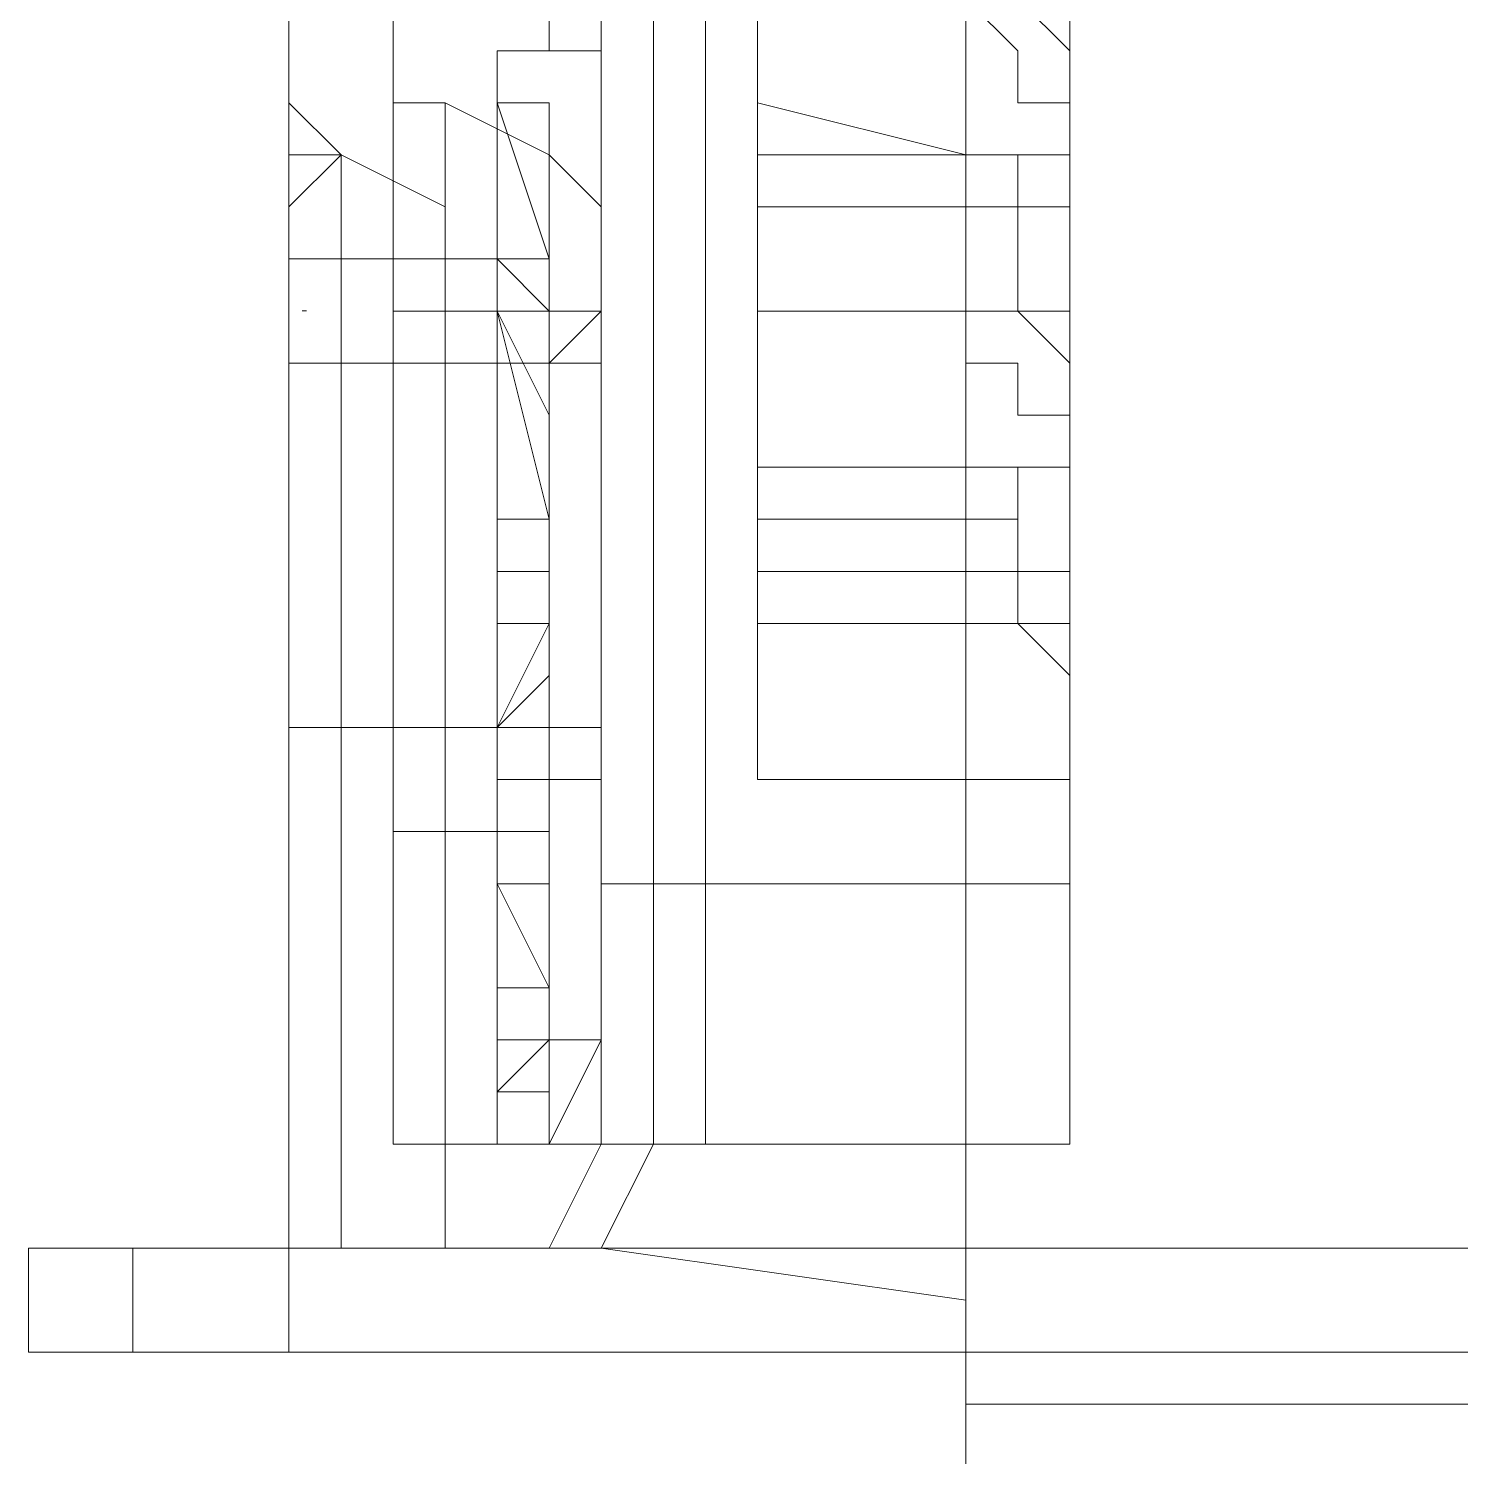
# Model space of a CAD drawing. Header units: millimetres. Extents: x 42 to 552, y 43 to 535.
# Drawn here: x 480.3692 to 480.4044, y 496.77589 to 496.81099 of the extents above; entities that cross this region are included whole.
import ezdxf

# ---------------------------------------------------------------- set-up
doc = ezdxf.new("R2010")
doc.units = ezdxf.units.MM
doc.header["$LTSCALE"] = 0.75
doc.header["$MEASUREMENT"] = 0
doc.layers.add('PDF_0', color=7, linetype='Continuous')

msp = doc.modelspace()

# ---------------------------------------------------------------- linework, layer by layer
at = {"layer": 'PDF_0', "lineweight": 18}
for points in [[(480.3922387645771, 497.2916101422346), (480.3922387645771, 496.7771739602923), (480.3922387645771, 496.7758942682973), (480.3922387645771, 496.26273777835), (480.3922387645771, 496.2614580863552)], [(480.3820012286178, 497.2672959943317), (480.3832809206128, 497.2647366103421), (480.3832809206128, 497.2583381503676), (480.3832809206128, 496.7899708802412), (480.3832809206128, 496.7835724202668), (480.3820012286178, 496.7810130362769), (480.3756027686436, 496.7810130362769), (480.3768824606382, 496.7810130362769)], [(480.3832809206128, 497.2583381503676), (480.3845606126074, 497.2583381503676), (480.3845606126074, 496.7899708802412), (480.3832809206128, 496.7899708802412)], [(480.3756027686436, 496.7938099562258), (480.3756027686436, 496.8027678001898), (480.3756027686436, 496.8053271841796), (480.3756027686436, 496.8078865681695), (480.3756027686436, 496.8091662601643), (480.3756027686436, 496.8078865681695), (480.3756027686436, 496.8053271841796), (480.3756027686436, 496.8078865681695), (480.3756027686436, 496.8091662601643), (480.3756027686436, 496.833480408067)], [(480.5534799559318, 496.7835724202668), (480.4127138364952, 496.7835724202668), (480.4127138364952, 496.7784536522871), (480.3756027686436, 496.7784536522871), (480.3756027686436, 496.7810130362769), (480.4101544525051, 496.7810130362769), (480.4101544525051, 496.7848521122615), (480.405035684526, 496.7848521122615), (480.405035684526, 496.7861318042563), (480.4152732204848, 496.7861318042563), (480.4152732204848, 496.8168444121337), (480.422951372454, 496.8168444121337), (480.422951372454, 496.8219631801131), (480.4152732204848, 496.8219631801131), (480.4152732204848, 496.8270819480928), (480.5509205719422, 496.8283616400876)], [(480.3922387645771, 496.8168444121337), (480.3922387645771, 496.7810130362769)], [(480.3871199965974, 496.8117256441541), (480.3922387645771, 496.8117256441541), (480.3871199965974, 496.8130053361489), (480.3871199965974, 496.8078865681695), (480.3922387645771, 496.8078865681695)], [(480.3756027686436, 496.8091662601643), (480.3756027686436, 496.8091662601643)], [(480.3922387645771, 496.8002084162002), (480.3871199965974, 496.8002084162002), (480.3871199965974, 496.8040474921848), (480.3922387645771, 496.8040474921848), (480.3871199965974, 496.8040474921848)], [(480.3756027686436, 496.7784536522871), (480.371763692659, 496.7784536522871), (480.371763692659, 496.7810130362769), (480.3756027686436, 496.7810130362769), (480.3756027686436, 496.7938099562258), (480.3756027686436, 496.8027678001898)], [(480.3871199965974, 496.7963693402156), (480.3922387645771, 496.7963693402156), (480.3871199965974, 496.7963693402156), (480.3871199965974, 496.7925302642308), (480.3922387645771, 496.7925302642308)], [(480.3922387645771, 496.7797333442821), (480.3832809206128, 496.7810130362769), (480.3845606126074, 496.7835724202668), (480.3845606126074, 496.7899708802412), (480.3922387645771, 496.7899708802412)], [(480.371763692659, 496.7784536522871), (480.3692043086689, 496.7784536522871), (480.3692043086689, 496.7810130362769), (480.371763692659, 496.7810130362769)], [(480.3820012286178, 496.7810130362769), (480.3832809206128, 496.7810130362769), (480.3768824606382, 496.7810130362769), (480.3756027686436, 496.7810130362769)], [(480.3756027686436, 496.7810130362769), (480.3756027686436, 496.7810130362769)], [(480.3768824606382, 496.7810130362769), (480.3768824606382, 496.7810130362769)], [(480.5496408799472, 496.7618176563536), (480.4101544525051, 496.7618176563536), (480.4101544525051, 496.7733348843077), (480.3947981485667, 496.7733348843077), (480.3947981485667, 496.7618176563536), (480.3922387645771, 496.7618176563536), (480.3922387645771, 496.7771739602923), (480.4127138364952, 496.7771739602923), (480.4127138364952, 496.7784536522871), (480.4152732204848, 496.7784536522871), (480.4152732204848, 496.7669364243333), (480.5509205719422, 496.7656567323385), (480.5509205719422, 496.7784536522871), (480.5534799559318, 496.7784536522871), (480.5534799559318, 496.7771739602923), (480.5598784159065, 496.7771739602923), (480.5598784159065, 496.7746145763025), (480.5573190319164, 496.7746145763025), (480.5573190319164, 496.5276340212905)]]:
    msp.add_lwpolyline(points, dxfattribs=at)
at = {"layer": 'PDF_0', "lineweight": 0}
for points in [[(480.3756027686436, 496.8053271841796), (480.3756027686436, 496.8066068761744), (480.3768824606382, 496.8078865681695), (480.3768824606382, 496.8053271841796), (480.3756027686436, 496.8053271841796), (480.3768824606382, 496.8053271841796), (480.3768824606382, 496.8078865681695), (480.3794418446282, 496.8066068761744), (480.3794418446282, 496.8053271841796), (480.3807215366232, 496.8053271841796), (480.3820012286178, 496.8053271841796), (480.3794418446282, 496.8053271841796), (480.3794418446282, 496.8040474921848), (480.3781621526332, 496.8040474921848), (480.3781621526332, 496.8053271841796), (480.3781621526332, 496.8078865681695), (480.3781621526332, 496.8091662601643), (480.3781621526332, 496.9883231394477)], [(480.3858403046024, 496.9768059114937), (480.3858403046024, 496.7899708802412), (480.3858403046024, 496.7848521122615), (480.3858403046024, 496.7835724202668), (480.3781621526332, 496.7835724202668), (480.3781621526332, 496.791250572236), (480.3781621526332, 496.7938099562258), (480.3794418446282, 496.7938099562258), (480.3794418446282, 496.8027678001898), (480.3768824606382, 496.8027678001898), (480.3768824606382, 496.7938099562258), (480.3768824606382, 496.8027678001898)], [(480.3947981485667, 496.9755262194989), (480.3947981485667, 496.7835724202668), (480.3922387645771, 496.7835724202668), (480.3858403046024, 496.7835724202668), (480.3858403046024, 496.7848521122615), (480.3858403046024, 496.7899708802412)], [(480.3922387645771, 496.9742465275041), (480.3922387645771, 496.7822927282717), (480.3922387645771, 496.7797333442821), (480.3922387645771, 496.7810130362769), (480.3922387645771, 496.7797333442821), (480.3922387645771, 496.7822927282717)], [(480.3807215366232, 496.8078865681695), (480.3807215366232, 496.8104459521593)], [(480.3807215366232, 496.8104459521593), (480.3832809206128, 496.8104459521593)], [(480.3832809206128, 496.8078865681695), (480.3832809206128, 496.8091662601643), (480.3832809206128, 496.8104459521593), (480.3820012286178, 496.8104459521593), (480.3807215366232, 496.8104459521593)], [(480.3807215366232, 496.8104459521593), (480.3807215366232, 496.8104459521593)], [(480.3820012286178, 496.8104459521593), (480.3820012286178, 496.8104459521593)], [(480.3820012286178, 496.8104459521593), (480.3820012286178, 496.8104459521593)], [(480.3832809206128, 496.8104459521593), (480.3832809206128, 496.8078865681695)], [(480.3832809206128, 496.8104459521593), (480.3832809206128, 496.8078865681695)], [(480.3756027686436, 496.8091662601643), (480.3756027686436, 496.8091662601643)], [(480.3781621526332, 496.8091662601643), (480.3781621526332, 496.8091662601643)], [(480.3832809206128, 496.8027678001898), (480.3832809206128, 496.7861318042563), (480.3820012286178, 496.7861318042563), (480.3820012286178, 496.7925302642308), (480.3807215366232, 496.7925302642308), (480.3807215366232, 496.7861318042563), (480.3807215366232, 496.791250572236), (480.3820012286178, 496.791250572236), (480.3807215366232, 496.791250572236), (480.3820012286178, 496.791250572236), (480.3807215366232, 496.791250572236), (480.3781621526332, 496.791250572236), (480.3781621526332, 496.8040474921848), (480.3781621526332, 496.8053271841796), (480.3781621526332, 496.8078865681695), (480.3781621526332, 496.8091662601643), (480.3794418446282, 496.8091662601643)], [(480.3781621526332, 496.8091662601643), (480.3781621526332, 496.8091662601643)], [(480.3794418446282, 496.8053271841796), (480.3794418446282, 496.8091662601643), (480.3820012286178, 496.8078865681695), (480.3832809206128, 496.8066068761744), (480.3832809206128, 496.8040474921848), (480.3820012286178, 496.8040474921848), (480.3794418446282, 496.8040474921848), (480.3794418446282, 496.791250572236), (480.3794418446282, 496.7835724202668)], [(480.3820012286178, 496.8091662601643), (480.3820012286178, 496.8053271841796), (480.3820012286178, 496.8040474921848), (480.3807215366232, 496.8053271841796), (480.3807215366232, 496.8091662601643)], [(480.3820012286178, 496.8091662601643), (480.3820012286178, 496.8053271841796), (480.3820012286178, 496.8091662601643)], [(480.3820012286178, 496.8091662601643), (480.3820012286178, 496.8053271841796), (480.3820012286178, 496.8091662601643)], [(480.3935184565717, 496.8066068761744), (480.3935184565717, 496.8078865681695), (480.3922387645771, 496.8078865681695), (480.3871199965974, 496.8091662601643)], [(480.3768824606382, 496.8078865681695), (480.3768824606382, 496.8078865681695)], [(480.3768824606382, 496.8078865681695), (480.3768824606382, 496.8078865681695)], [(480.3807215366232, 496.8078865681695), (480.3807215366232, 496.8078865681695)], [(480.3820012286178, 496.7848521122615), (480.3807215366232, 496.7848521122615), (480.3820012286178, 496.7848521122615), (480.3820012286178, 496.7861318042563), (480.3820012286178, 496.7848521122615), (480.3820012286178, 496.7861318042563), (480.3820012286178, 496.7848521122615), (480.3820012286178, 496.7861318042563), (480.3820012286178, 496.7848521122615), (480.3820012286178, 496.7861318042563), (480.3820012286178, 496.7848521122615), (480.3820012286178, 496.7861318042563), (480.3807215366232, 496.7848521122615), (480.3807215366232, 496.7861318042563), (480.3807215366232, 496.7848521122615), (480.3807215366232, 496.7861318042563), (480.3820012286178, 496.7861318042563), (480.3820012286178, 496.7848521122615), (480.3820012286178, 496.7861318042563), (480.3820012286178, 496.7835724202668), (480.3832809206128, 496.7861318042563), (480.3832809206128, 496.7848521122615), (480.3832809206128, 496.7835724202668), (480.3820012286178, 496.7835724202668), (480.3807215366232, 496.7835724202668), (480.3807215366232, 496.7861318042563), (480.3807215366232, 496.7835724202668), (480.3832809206128, 496.7835724202668), (480.3832809206128, 496.7861318042563), (480.3832809206128, 496.8078865681695), (480.3832809206128, 496.7963693402156), (480.3832809206128, 496.791250572236), (480.3832809206128, 496.7976490322104)], [(480.3832809206128, 496.8078865681695), (480.3832809206128, 496.8078865681695)], [(480.3871199965974, 496.8078865681695), (480.3871199965974, 496.8078865681695)], [(480.3947981485667, 496.8078865681695), (480.3922387645771, 496.8078865681695), (480.3922387645771, 496.8040474921848), (480.3947981485667, 496.8040474921848), (480.3947981485667, 496.8053271841796), (480.3947981485667, 496.8066068761744)], [(480.3781621526332, 496.8053271841796), (480.3781621526332, 496.8053271841796)], [(480.3820012286178, 496.7963693402156), (480.3820012286178, 496.7938099562258), (480.3820012286178, 496.7976490322104), (480.3820012286178, 496.7938099562258), (480.3820012286178, 496.7963693402156), (480.3820012286178, 496.7938099562258), (480.3820012286178, 496.7963693402156), (480.3820012286178, 496.7938099562258), (480.3820012286178, 496.7976490322104), (480.3820012286178, 496.7963693402156), (480.3820012286178, 496.7938099562258), (480.3820012286178, 496.791250572236), (480.3820012286178, 496.7938099562258), (480.3820012286178, 496.791250572236), (480.3820012286178, 496.7861318042563), (480.3820012286178, 496.7899708802412), (480.3807215366232, 496.7899708802412), (480.3807215366232, 496.7861318042563), (480.3807215366232, 496.7835724202668), (480.3820012286178, 496.7835724202668), (480.3820012286178, 496.7861318042563), (480.3807215366232, 496.7848521122615), (480.3807215366232, 496.7861318042563), (480.3807215366232, 496.7848521122615), (480.3807215366232, 496.7861318042563), (480.3820012286178, 496.7861318042563), (480.3807215366232, 496.7861318042563), (480.3807215366232, 496.7925302642308), (480.3820012286178, 496.7925302642308), (480.3832809206128, 496.7925302642308), (480.3832809206128, 496.7861318042563), (480.3832809206128, 496.7835724202668), (480.3832809206128, 496.7938099562258), (480.3832809206128, 496.8027678001898), (480.3832809206128, 496.8040474921848), (480.3820012286178, 496.8040474921848), (480.3820012286178, 496.8027678001898), (480.3820012286178, 496.7989287242052), (480.3820012286178, 496.8027678001898), (480.3820012286178, 496.8040474921848), (480.3832809206128, 496.8040474921848), (480.3820012286178, 496.8027678001898), (480.3820012286178, 496.7989287242052), (480.3820012286178, 496.8027678001898), (480.3820012286178, 496.8040474921848), (480.3807215366232, 496.8040474921848), (480.3807215366232, 496.7989287242052), (480.3807215366232, 496.801488108195), (480.3807215366232, 496.8040474921848), (480.3807215366232, 496.7938099562258), (480.3820012286178, 496.7950896482206), (480.3820012286178, 496.7976490322104), (480.3807215366232, 496.7976490322104), (480.3807215366232, 496.7950896482206), (480.3807215366232, 496.7938099562258), (480.3807215366232, 496.7976490322104), (480.3807215366232, 496.7963693402156), (480.3807215366232, 496.7938099562258), (480.3820012286178, 496.7963693402156), (480.3820012286178, 496.7938099562258), (480.3820012286178, 496.7976490322104), (480.3820012286178, 496.801488108195), (480.3820012286178, 496.7989287242052), (480.3807215366232, 496.8040474921848), (480.3820012286178, 496.7989287242052), (480.3820012286178, 496.801488108195), (480.3807215366232, 496.8040474921848), (480.3820012286178, 496.8040474921848), (480.3820012286178, 496.7989287242052), (480.3807215366232, 496.8040474921848), (480.3807215366232, 496.8002084162002), (480.3807215366232, 496.8040474921848), (480.3807215366232, 496.7938099562258), (480.3820012286178, 496.7938099562258), (480.3820012286178, 496.7963693402156), (480.3807215366232, 496.7938099562258), (480.3781621526332, 496.7938099562258), (480.3781621526332, 496.8027678001898), (480.3781621526332, 496.8053271841796), (480.3807215366232, 496.8053271841796)], [(480.3820012286178, 496.8027678001898), (480.3820012286178, 496.8053271841796), (480.3820012286178, 496.8027678001898), (480.3820012286178, 496.7938099562258), (480.3820012286178, 496.791250572236)], [(480.3820012286178, 496.8053271841796), (480.3820012286178, 496.8053271841796)], [(480.3807215366232, 496.8040474921848), (480.3807215366232, 496.8040474921848)], [(480.3807215366232, 496.8040474921848), (480.3820012286178, 496.8040474921848), (480.3820012286178, 496.7989287242052)], [(480.3832809206128, 496.8040474921848), (480.3820012286178, 496.8027678001898), (480.3820012286178, 496.7989287242052)], [(480.3820012286178, 496.7989287242052), (480.3820012286178, 496.8027678001898), (480.3832809206128, 496.8040474921848)], [(480.3820012286178, 496.8040474921848), (480.3820012286178, 496.8040474921848)], [(480.3820012286178, 496.8040474921848), (480.3820012286178, 496.8040474921848)], [(480.3871199965974, 496.7989287242052), (480.3935184565717, 496.7989287242052), (480.3935184565717, 496.8002084162002), (480.3922387645771, 496.8002084162002), (480.3947981485667, 496.8002084162002), (480.3947981485667, 496.801488108195), (480.3947981485667, 496.8027678001898), (480.3935184565717, 496.8040474921848)], [(480.3871199965974, 496.8040474921848), (480.3922387645771, 496.8040474921848), (480.3922387645771, 496.8027678001898), (480.3935184565717, 496.8027678001898), (480.3935184565717, 496.801488108195), (480.3947981485667, 496.801488108195), (480.3947981485667, 496.8002084162002), (480.3871199965974, 496.8002084162002), (480.3922387645771, 496.8002084162002), (480.3922387645771, 496.7899708802412), (480.3922387645771, 496.7848521122615), (480.3922387645771, 496.7835724202668), (480.3935184565717, 496.7835724202668)], [(480.3756027686436, 496.8027678001898), (480.3756027686436, 496.7938099562258)], [(480.3781621526332, 496.8027678001898), (480.3781621526332, 496.8027678001898)], [(480.3794418446282, 496.8027678001898), (480.3794418446282, 496.7938099562258)], [(480.3794418446282, 496.7938099562258), (480.3794418446282, 496.8027678001898)], [(480.3820012286178, 496.8027678001898), (480.3820012286178, 496.8027678001898)], [(480.3832809206128, 496.8027678001898), (480.3832809206128, 496.8027678001898)], [(480.3820012286178, 496.801488108195), (480.3820012286178, 496.7976490322104)], [(480.3820012286178, 496.7989287242052), (480.3820012286178, 496.801488108195)], [(480.3794418446282, 496.7886911882462), (480.3794418446282, 496.8002084162002)], [(480.3871199965974, 496.8002084162002), (480.3871199965974, 496.8002084162002)], [(480.3947981485667, 496.8002084162002), (480.3947981485667, 496.7976490322104), (480.3871199965974, 496.7976490322104), (480.3871199965974, 496.8002084162002)], [(480.3807215366232, 496.7989287242052), (480.3807215366232, 496.7989287242052)], [(480.3807215366232, 496.7989287242052), (480.3807215366232, 496.7989287242052)], [(480.3820012286178, 496.7989287242052), (480.3820012286178, 496.7989287242052)], [(480.3820012286178, 496.7989287242052), (480.3820012286178, 496.7989287242052)], [(480.3820012286178, 496.7989287242052), (480.3820012286178, 496.7989287242052)], [(480.3820012286178, 496.7989287242052), (480.3820012286178, 496.7989287242052)], [(480.3820012286178, 496.7989287242052), (480.3820012286178, 496.7989287242052)], [(480.3820012286178, 496.7989287242052), (480.3820012286178, 496.7989287242052)], [(480.3935184565717, 496.7989287242052), (480.3935184565717, 496.7963693402156), (480.3947981485667, 496.7950896482206), (480.3947981485667, 496.7938099562258), (480.3947981485667, 496.7925302642308), (480.3922387645771, 496.7925302642308)], [(480.3807215366232, 496.7976490322104), (480.3807215366232, 496.7938099562258), (480.3807215366232, 496.7950896482206), (480.3807215366232, 496.7976490322104), (480.3807215366232, 496.7963693402156), (480.3820012286178, 496.7963693402156), (480.3820012286178, 496.7976490322104)], [(480.3820012286178, 496.7976490322104), (480.3820012286178, 496.7950896482206), (480.3807215366232, 496.7938099562258)], [(480.3820012286178, 496.7976490322104), (480.3820012286178, 496.7976490322104)], [(480.3871199965974, 496.7963693402156), (480.3871199965974, 496.7976490322104)], [(480.3947981485667, 496.7976490322104), (480.3947981485667, 496.7963693402156), (480.3922387645771, 496.7963693402156), (480.3935184565717, 496.7963693402156)], [(480.3807215366232, 496.7963693402156), (480.3807215366232, 496.7938099562258)], [(480.3820012286178, 496.7963693402156), (480.3820012286178, 496.7963693402156)], [(480.3820012286178, 496.7963693402156), (480.3820012286178, 496.7963693402156)], [(480.3820012286178, 496.7963693402156), (480.3820012286178, 496.7963693402156)], [(480.3820012286178, 496.7963693402156), (480.3820012286178, 496.7963693402156)], [(480.3768824606382, 496.7938099562258), (480.3768824606382, 496.7938099562258)], [(480.3794418446282, 496.7810130362769), (480.3768824606382, 496.7810130362769), (480.3768824606382, 496.7938099562258)], [(480.3781621526332, 496.7938099562258), (480.3781621526332, 496.7938099562258)], [(480.3781621526332, 496.7938099562258), (480.3781621526332, 496.7938099562258)], [(480.3807215366232, 496.791250572236), (480.3807215366232, 496.7938099562258), (480.3794418446282, 496.7938099562258), (480.3807215366232, 496.7938099562258), (480.3820012286178, 496.7938099562258), (480.3832809206128, 496.7938099562258), (480.3794418446282, 496.7938099562258), (480.3794418446282, 496.7810130362769), (480.3807215366232, 496.7810130362769)], [(480.3807215366232, 496.7938099562258), (480.3807215366232, 496.7938099562258)], [(480.3807215366232, 496.7938099562258), (480.3807215366232, 496.7938099562258)], [(480.3820012286178, 496.7938099562258), (480.3820012286178, 496.7938099562258)], [(480.3820012286178, 496.7938099562258), (480.3820012286178, 496.7938099562258)], [(480.3820012286178, 496.7938099562258), (480.3820012286178, 496.7938099562258)], [(480.3807215366232, 496.7925302642308), (480.3807215366232, 496.7925302642308)], [(480.3832809206128, 496.7925302642308), (480.3820012286178, 496.7925302642308), (480.3832809206128, 496.7925302642308), (480.3832809206128, 496.7861318042563), (480.3820012286178, 496.7835724202668), (480.3807215366232, 496.7835724202668), (480.3820012286178, 496.7835724202668)], [(480.3820012286178, 496.7925302642308), (480.3820012286178, 496.7925302642308)], [(480.3807215366232, 496.791250572236), (480.3807215366232, 496.791250572236)], [(480.3820012286178, 496.7861318042563), (480.3820012286178, 496.791250572236)], [(480.3820012286178, 496.791250572236), (480.3820012286178, 496.7861318042563)], [(480.3807215366232, 496.7899708802412), (480.3807215366232, 496.7899708802412)], [(480.3807215366232, 496.7899708802412), (480.3807215366232, 496.7899708802412)], [(480.3807215366232, 496.7899708802412), (480.3807215366232, 496.7899708802412)], [(480.3807215366232, 496.7874114962514), (480.3820012286178, 496.7874114962514), (480.3820012286178, 496.7861318042563), (480.3820012286178, 496.7874114962514), (480.3820012286178, 496.7899708802412), (480.3820012286178, 496.7874114962514)], [(480.3807215366232, 496.7899708802412), (480.3807215366232, 496.7899708802412)], [(480.3807215366232, 496.7899708802412), (480.3807215366232, 496.7899708802412)], [(480.3807215366232, 496.7899708802412), (480.3807215366232, 496.7861318042563)], [(480.3807215366232, 496.7899708802412), (480.3807215366232, 496.7899708802412)], [(480.3807215366232, 496.7899708802412), (480.3807215366232, 496.7899708802412)], [(480.3807215366232, 496.7899708802412), (480.3807215366232, 496.7899708802412)], [(480.3807215366232, 496.7899708802412), (480.3807215366232, 496.7899708802412)], [(480.3807215366232, 496.7899708802412), (480.3807215366232, 496.7861318042563)], [(480.3807215366232, 496.7899708802412), (480.3807215366232, 496.7899708802412)], [(480.3807215366232, 496.7899708802412), (480.3807215366232, 496.7899708802412)], [(480.3807215366232, 496.7861318042563), (480.3807215366232, 496.7899708802412)], [(480.3807215366232, 496.7899708802412), (480.3807215366232, 496.7899708802412)], [(480.3807215366232, 496.7899708802412), (480.3807215366232, 496.7899708802412)], [(480.3807215366232, 496.7899708802412), (480.3807215366232, 496.7899708802412)], [(480.3807215366232, 496.7899708802412), (480.3807215366232, 496.7899708802412)], [(480.3807215366232, 496.7899708802412), (480.3807215366232, 496.7899708802412)], [(480.3807215366232, 496.7899708802412), (480.3807215366232, 496.7899708802412)], [(480.3820012286178, 496.7899708802412), (480.3820012286178, 496.7899708802412)], [(480.3820012286178, 496.7899708802412), (480.3820012286178, 496.7899708802412)], [(480.3820012286178, 496.7899708802412), (480.3820012286178, 496.7899708802412)], [(480.3820012286178, 496.7899708802412), (480.3820012286178, 496.7899708802412)], [(480.3820012286178, 496.7899708802412), (480.3820012286178, 496.7899708802412)], [(480.3820012286178, 496.7899708802412), (480.3820012286178, 496.7899708802412)], [(480.3820012286178, 496.7899708802412), (480.3820012286178, 496.7899708802412)], [(480.3820012286178, 496.7899708802412), (480.3820012286178, 496.7899708802412)], [(480.3820012286178, 496.7899708802412), (480.3820012286178, 496.7899708802412)], [(480.3820012286178, 496.7899708802412), (480.3820012286178, 496.7899708802412)], [(480.3820012286178, 496.7899708802412), (480.3820012286178, 496.7899708802412)], [(480.3820012286178, 496.7899708802412), (480.3820012286178, 496.7899708802412)], [(480.3820012286178, 496.7899708802412), (480.3820012286178, 496.7899708802412)], [(480.3820012286178, 496.7899708802412), (480.3820012286178, 496.7899708802412)], [(480.3820012286178, 496.7899708802412), (480.3820012286178, 496.7899708802412)], [(480.3922387645771, 496.7899708802412), (480.3922387645771, 496.7899708802412)], [(480.3947981485667, 496.7899708802412), (480.3922387645771, 496.7899708802412), (480.3922387645771, 496.7861318042563), (480.3922387645771, 496.7835724202668), (480.3947981485667, 496.7835724202668)], [(480.3820012286178, 496.7886911882462), (480.3820012286178, 496.7886911882462)], [(480.3820012286178, 496.7886911882462), (480.3820012286178, 496.7874114962514)], [(480.3820012286178, 496.7886911882462), (480.3820012286178, 496.7886911882462)], [(480.3820012286178, 496.7874114962514), (480.3820012286178, 496.7886911882462)], [(480.3820012286178, 496.7886911882462), (480.3820012286178, 496.7886911882462)], [(480.3807215366232, 496.7874114962514), (480.3807215366232, 496.7874114962514)], [(480.3820012286178, 496.7874114962514), (480.3820012286178, 496.7874114962514)], [(480.3820012286178, 496.7874114962514), (480.3820012286178, 496.7874114962514)], [(480.3820012286178, 496.7874114962514), (480.3820012286178, 496.7874114962514)], [(480.3820012286178, 496.7874114962514), (480.3820012286178, 496.7874114962514)], [(480.3820012286178, 496.7861318042563), (480.3820012286178, 496.7874114962514)], [(480.3820012286178, 496.7874114962514), (480.3820012286178, 496.7861318042563)], [(480.3820012286178, 496.7874114962514), (480.3820012286178, 496.7874114962514)], [(480.3820012286178, 496.7874114962514), (480.3820012286178, 496.7874114962514)], [(480.3820012286178, 496.7874114962514), (480.3820012286178, 496.7874114962514)], [(480.3820012286178, 496.7874114962514), (480.3820012286178, 496.7874114962514)], [(480.3820012286178, 496.7874114962514), (480.3820012286178, 496.7874114962514)], [(480.3820012286178, 496.7874114962514), (480.3820012286178, 496.7874114962514)], [(480.3820012286178, 496.7874114962514), (480.3820012286178, 496.7874114962514)], [(480.3820012286178, 496.7874114962514), (480.3820012286178, 496.7874114962514)], [(480.3820012286178, 496.7874114962514), (480.3820012286178, 496.7874114962514)], [(480.3820012286178, 496.7874114962514), (480.3820012286178, 496.7874114962514)], [(480.3820012286178, 496.7874114962514), (480.3820012286178, 496.7874114962514)], [(480.3820012286178, 496.7874114962514), (480.3820012286178, 496.7874114962514)], [(480.3820012286178, 496.7874114962514), (480.3820012286178, 496.7874114962514)], [(480.3807215366232, 496.7861318042563), (480.3807215366232, 496.7861318042563)], [(480.3807215366232, 496.7861318042563), (480.3807215366232, 496.7861318042563)], [(480.3807215366232, 496.7835724202668), (480.3807215366232, 496.7861318042563)], [(480.3807215366232, 496.7861318042563), (480.3807215366232, 496.7861318042563)], [(480.3807215366232, 496.7861318042563), (480.3807215366232, 496.7848521122615)], [(480.3807215366232, 496.7861318042563), (480.3807215366232, 496.7861318042563)], [(480.3807215366232, 496.7835724202668), (480.3807215366232, 496.7848521122615), (480.3807215366232, 496.7861318042563)], [(480.3807215366232, 496.7835724202668), (480.3807215366232, 496.7861318042563)], [(480.3807215366232, 496.7835724202668), (480.3807215366232, 496.7861318042563)], [(480.3807215366232, 496.7861318042563), (480.3807215366232, 496.7861318042563)], [(480.3807215366232, 496.7861318042563), (480.3807215366232, 496.7861318042563)], [(480.3807215366232, 496.7861318042563), (480.3807215366232, 496.7861318042563)], [(480.3807215366232, 496.7861318042563), (480.3807215366232, 496.7861318042563)], [(480.3820012286178, 496.7861318042563), (480.3820012286178, 496.7861318042563)], [(480.3820012286178, 496.7861318042563), (480.3820012286178, 496.7861318042563)], [(480.3820012286178, 496.7861318042563), (480.3820012286178, 496.7861318042563)], [(480.3820012286178, 496.7861318042563), (480.3820012286178, 496.7861318042563)], [(480.3820012286178, 496.7848521122615), (480.3820012286178, 496.7861318042563)], [(480.3820012286178, 496.7861318042563), (480.3820012286178, 496.7848521122615)], [(480.3820012286178, 496.7861318042563), (480.3820012286178, 496.7861318042563)], [(480.3820012286178, 496.7861318042563), (480.3820012286178, 496.7861318042563)], [(480.3820012286178, 496.7861318042563), (480.3820012286178, 496.7861318042563)], [(480.3820012286178, 496.7861318042563), (480.3820012286178, 496.7848521122615)], [(480.3820012286178, 496.7861318042563), (480.3820012286178, 496.7848521122615)], [(480.3820012286178, 496.7861318042563), (480.3820012286178, 496.7861318042563)], [(480.3820012286178, 496.7861318042563), (480.3820012286178, 496.7861318042563)], [(480.3820012286178, 496.7861318042563), (480.3820012286178, 496.7861318042563)], [(480.3820012286178, 496.7861318042563), (480.3820012286178, 496.7861318042563)], [(480.3820012286178, 496.7861318042563), (480.3820012286178, 496.7861318042563)], [(480.3820012286178, 496.7861318042563), (480.3820012286178, 496.7861318042563)], [(480.3832809206128, 496.7861318042563), (480.3832809206128, 496.7861318042563)], [(480.3832809206128, 496.7861318042563), (480.3832809206128, 496.7861318042563)], [(480.3807215366232, 496.7848521122615), (480.3807215366232, 496.7848521122615)], [(480.3807215366232, 496.7848521122615), (480.3807215366232, 496.7848521122615)], [(480.3807215366232, 496.7848521122615), (480.3807215366232, 496.7848521122615)], [(480.3807215366232, 496.7848521122615), (480.3807215366232, 496.7848521122615)], [(480.3807215366232, 496.7848521122615), (480.3807215366232, 496.7848521122615)], [(480.3807215366232, 496.7848521122615), (480.3807215366232, 496.7848521122615)], [(480.3807215366232, 496.7848521122615), (480.3807215366232, 496.7848521122615)], [(480.3807215366232, 496.7848521122615), (480.3807215366232, 496.7848521122615)], [(480.3807215366232, 496.7848521122615), (480.3807215366232, 496.7848521122615)], [(480.3807215366232, 496.7848521122615), (480.3807215366232, 496.7848521122615)], [(480.3807215366232, 496.7848521122615), (480.3807215366232, 496.7848521122615)], [(480.3807215366232, 496.7848521122615), (480.3807215366232, 496.7848521122615)], [(480.3820012286178, 496.7848521122615), (480.3820012286178, 496.7848521122615)], [(480.3820012286178, 496.7848521122615), (480.3820012286178, 496.7848521122615)], [(480.3820012286178, 496.7848521122615), (480.3820012286178, 496.7848521122615)], [(480.3820012286178, 496.7848521122615), (480.3820012286178, 496.7848521122615)], [(480.3820012286178, 496.7848521122615), (480.3820012286178, 496.7848521122615)], [(480.3820012286178, 496.7848521122615), (480.3820012286178, 496.7848521122615)], [(480.3820012286178, 496.7848521122615), (480.3820012286178, 496.7848521122615)], [(480.3820012286178, 496.7848521122615), (480.3820012286178, 496.7848521122615)], [(480.3820012286178, 496.7848521122615), (480.3820012286178, 496.7848521122615)], [(480.3820012286178, 496.7848521122615), (480.3820012286178, 496.7848521122615)], [(480.3820012286178, 496.7848521122615), (480.3820012286178, 496.7848521122615)], [(480.3820012286178, 496.7848521122615), (480.3820012286178, 496.7848521122615)], [(480.3820012286178, 496.7848521122615), (480.3820012286178, 496.7848521122615)], [(480.3820012286178, 496.7848521122615), (480.3820012286178, 496.7848521122615)], [(480.3820012286178, 496.7848521122615), (480.3820012286178, 496.7848521122615)], [(480.3820012286178, 496.7848521122615), (480.3820012286178, 496.7848521122615)], [(480.3807215366232, 496.7835724202668), (480.3807215366232, 496.7835724202668)], [(480.3820012286178, 496.7835724202668), (480.3820012286178, 496.7835724202668)], [(480.3820012286178, 496.7835724202668), (480.3820012286178, 496.7835724202668)], [(480.3922387645771, 496.7835724202668), (480.3922387645771, 496.7835724202668)], [(480.3922387645771, 496.7822927282717), (480.3922387645771, 496.7822927282717)], [(480.3922387645771, 496.7822927282717), (480.3922387645771, 496.7822927282717)], [(480.3922387645771, 496.7822927282717), (480.3922387645771, 496.7822927282717)], [(480.3768824606382, 496.7810130362769), (480.3756027686436, 496.7810130362769)], [(480.3756027686436, 496.7810130362769), (480.3756027686436, 496.7810130362769)], [(480.3756027686436, 496.7810130362769), (480.3756027686436, 496.7810130362769)], [(480.3768824606382, 496.7810130362769), (480.3768824606382, 496.7810130362769)], [(480.3794418446282, 496.7810130362769), (480.3794418446282, 496.7810130362769)], [(480.3794418446282, 496.7810130362769), (480.3794418446282, 496.7810130362769)], [(480.3832809206128, 496.7810130362769), (480.3832809206128, 496.7810130362769)], [(480.3922387645771, 496.7797333442821), (480.3922387645771, 496.7810130362769)], [(480.3922387645771, 496.7797333442821), (480.3922387645771, 496.7797333442821)], [(480.3922387645771, 496.7797333442821), (480.3922387645771, 496.7797333442821)]]:
    msp.add_lwpolyline(points, dxfattribs=at)
for points in [[(480.3832809206128, 496.8168444121337), (480.3820012286178, 496.8130053361489), (480.3820012286178, 496.8104459521593), (480.3820012286178, 496.8130053361489), (480.3807215366232, 496.8168444121337), (480.3820012286178, 496.8206834881183), (480.3820012286178, 496.8232428721079), (480.3820012286178, 496.8206834881183)], [(480.3820012286178, 496.8206834881183), (480.3820012286178, 496.8219631801131), (480.3820012286178, 496.8232428721079), (480.3820012286178, 496.8219631801131), (480.3807215366232, 496.8206834881183), (480.3807215366232, 496.8194037961233), (480.3807215366232, 496.8168444121337), (480.3807215366232, 496.8155647201387), (480.3807215366232, 496.8142850281439), (480.3807215366232, 496.8130053361489), (480.3807215366232, 496.8117256441541), (480.3820012286178, 496.8117256441541), (480.3820012286178, 496.8104459521593), (480.3820012286178, 496.8117256441541), (480.3820012286178, 496.8130053361489), (480.3820012286178, 496.8142850281439), (480.3820012286178, 496.8155647201387), (480.3820012286178, 496.8168444121337), (480.3820012286178, 496.8181241041285), (480.3820012286178, 496.8194037961233)], [(480.3820012286178, 496.8206834881183), (480.3820012286178, 496.8219631801131), (480.3820012286178, 496.8232428721079), (480.3820012286178, 496.8219631801131), (480.3807215366232, 496.8206834881183), (480.3807215366232, 496.8194037961233), (480.3807215366232, 496.8168444121337), (480.3807215366232, 496.8155647201387), (480.3807215366232, 496.8142850281439), (480.3807215366232, 496.8130053361489), (480.3807215366232, 496.8117256441541), (480.3820012286178, 496.8117256441541), (480.3820012286178, 496.8104459521593), (480.3820012286178, 496.8117256441541), (480.3820012286178, 496.8130053361489), (480.3820012286178, 496.8142850281439), (480.3820012286178, 496.8155647201387), (480.3820012286178, 496.8168444121337), (480.3820012286178, 496.8181241041285), (480.3820012286178, 496.8194037961233)], [(480.3832809206128, 496.8168444121337), (480.3820012286178, 496.8130053361489), (480.3820012286178, 496.8104459521593), (480.3820012286178, 496.8130053361489), (480.3807215366232, 496.8168444121337), (480.3820012286178, 496.8206834881183), (480.3820012286178, 496.8232428721079), (480.3820012286178, 496.8206834881183)], [(480.3935184565717, 496.8142850281439), (480.3935184565717, 496.8155647201387), (480.3922387645771, 496.8155647201387), (480.3922387645771, 496.8168444121337), (480.3871199965974, 496.8168444121337), (480.3871199965974, 496.8155647201387), (480.3871199965974, 496.8142850281439), (480.3947981485667, 496.8142850281439), (480.3947981485667, 496.8130053361489), (480.3947981485667, 496.8117256441541), (480.3922387645771, 496.8117256441541), (480.3935184565717, 496.8104459521593), (480.3935184565717, 496.8091662601643), (480.3947981485667, 496.8091662601643), (480.3947981485667, 496.8078865681695), (480.3871199965974, 496.8078865681695), (480.3871199965974, 496.8066068761744), (480.3947981485667, 496.8066068761744), (480.3947981485667, 496.8078865681695), (480.3947981485667, 496.8091662601643), (480.3947981485667, 496.8104459521593), (480.3935184565717, 496.8117256441541)], [(480.3807215366232, 496.8104459521593), (480.3807215366232, 496.8091662601643), (480.3807215366232, 496.8078865681695)], [(480.3756027686436, 496.8091662601643), (480.3768824606382, 496.8078865681695)], [(480.3768824606382, 496.8078865681695), (480.3756027686436, 496.8091662601643)], [(480.3820012286178, 496.8091662601643), (480.3820012286178, 496.8053271841796), (480.3807215366232, 496.8091662601643)], [(480.3820012286178, 496.8091662601643), (480.3820012286178, 496.8053271841796), (480.3820012286178, 496.8040474921848), (480.3807215366232, 496.8053271841796), (480.3807215366232, 496.8091662601643), (480.3820012286178, 496.8053271841796)], [(480.3820012286178, 496.8091662601643), (480.3820012286178, 496.8053271841796), (480.3820012286178, 496.8040474921848), (480.3820012286178, 496.8053271841796)], [(480.3820012286178, 496.8091662601643), (480.3820012286178, 496.8053271841796), (480.3820012286178, 496.8040474921848), (480.3820012286178, 496.8053271841796)], [(480.3768824606382, 496.8078865681695), (480.3756027686436, 496.8078865681695)], [(480.3807215366232, 496.8078865681695), (480.3807215366232, 496.7861318042563)], [(480.3871199965974, 496.8066068761744), (480.3935184565717, 496.8066068761744), (480.3935184565717, 496.8040474921848), (480.3922387645771, 496.8040474921848), (480.3871199965974, 496.8040474921848)], [(480.3820012286178, 496.8027678001898), (480.3807215366232, 496.8027678001898), (480.3794418446282, 496.8027678001898), (480.3807215366232, 496.8027678001898), (480.3820012286178, 496.8027678001898), (480.3832809206128, 496.8027678001898), (480.3794418446282, 496.8027678001898), (480.3781621526332, 496.8027678001898), (480.3794418446282, 496.8027678001898), (480.3794418446282, 496.8053271841796), (480.3768824606382, 496.8053271841796), (480.3768824606382, 496.8027678001898), (480.3756027686436, 496.8027678001898), (480.3768824606382, 496.8027678001898), (480.3781621526332, 496.8027678001898), (480.3807215366232, 496.8027678001898), (480.3807215366232, 496.8053271841796), (480.3820012286178, 496.8053271841796)], [(480.3807215366232, 496.8040474921848), (480.3820012286178, 496.7989287242052), (480.3820012286178, 496.801488108195), (480.3807215366232, 496.8040474921848), (480.3807215366232, 496.801488108195), (480.3807215366232, 496.7989287242052)], [(480.3820012286178, 496.8040474921848), (480.3820012286178, 496.801488108195), (480.3820012286178, 496.7989287242052), (480.3820012286178, 496.801488108195)], [(480.3807215366232, 496.8027678001898), (480.3820012286178, 496.8027678001898), (480.3807215366232, 496.8027678001898), (480.3794418446282, 496.8027678001898)], [(480.3820012286178, 496.7976490322104), (480.3820012286178, 496.801488108195)], [(480.3820012286178, 496.7989287242052), (480.3807215366232, 496.7989287242052)], [(480.3768824606382, 496.7938099562258), (480.3756027686436, 496.7938099562258)], [(480.3768824606382, 496.7938099562258), (480.3781621526332, 496.7938099562258), (480.3794418446282, 496.7938099562258)], [(480.3820012286178, 496.7938099562258), (480.3807215366232, 496.7938099562258)], [(480.3807215366232, 496.791250572236), (480.3807215366232, 496.7861318042563), (480.3820012286178, 496.7861318042563), (480.3820012286178, 496.791250572236)], [(480.3820012286178, 496.7874114962514), (480.3807215366232, 496.7874114962514), (480.3807215366232, 496.7899708802412), (480.3820012286178, 496.7874114962514), (480.3820012286178, 496.7899708802412), (480.3820012286178, 496.7874114962514), (480.3820012286178, 496.7861318042563)], [(480.3922387645771, 496.7899708802412), (480.3947981485667, 496.7899708802412)], [(480.3820012286178, 496.7886911882462), (480.3820012286178, 496.7874114962514)], [(480.3807215366232, 496.7861318042563), (480.3807215366232, 496.7874114962514), (480.3820012286178, 496.7874114962514), (480.3807215366232, 496.7874114962514)], [(480.3820012286178, 496.7874114962514), (480.3820012286178, 496.7861318042563)], [(480.3820012286178, 496.7848521122615), (480.3820012286178, 496.7861318042563), (480.3820012286178, 496.7848521122615), (480.3807215366232, 496.7848521122615)]]:
    msp.add_lwpolyline(points, close=True, dxfattribs=at)
at = {"layer": 'PDF_0', "lineweight": 18}
msp.add_lwpolyline([(480.3820012286178, 496.7810130362769), (480.3832809206128, 496.7835724202668), (480.3832809206128, 496.7899708802412), (480.3845606126074, 496.7899708802412), (480.3845606126074, 496.7835724202668), (480.3832809206128, 496.7810130362769)], close=True, dxfattribs=at)
msp.add_arc((480.3760144479943, 496.8066453277642), 0.002596097298421793, 268.1638526268558, 270.367104612496, dxfattribs=at)
msp.add_open_spline([(480.3760309535851, 496.7938084205954), (480.3759976815932, 496.7938084205954), (480.3759644096012, 496.7938071409034), (480.3759311376093, 496.7938071409034)], degree=3, dxfattribs=at)

doc.saveas('drawing.dxf')
